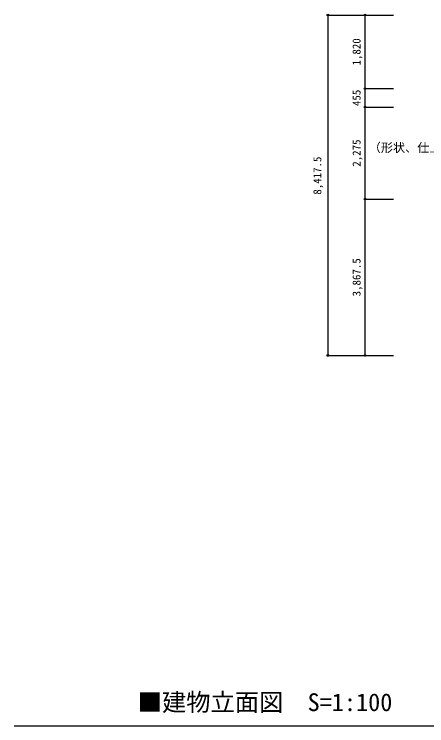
# Model space of a CAD drawing. Units: millimetres, scale not verified. Extents: x -88025 to -46623, y -44026 to 48287.
# Drawn here: x -88025 to -77830, y -18866 to -1272 of the extents above; entities that cross this region are included whole.
import ezdxf
from ezdxf.enums import TextEntityAlignment as Align

# ---------------------------------------------------------------- set-up
doc = ezdxf.new("R2010")
doc.units = ezdxf.units.MM
doc.header["$LTSCALE"] = 100
doc.header["$PDMODE"] = 32
doc.header["$PDSIZE"] = 40
for name, color, linetype in [('0-1', 7, 'Continuous'), ('1-0', 4, 'Continuous'), ('1-3', 4, 'Continuous')]:
    doc.layers.add(name, color=color, linetype=linetype)
doc.styles.add('ＭＳ ゴシック', font='')
doc.styles.get('ＭＳ ゴシック').set_extended_font_data('MS Gothic')

msp = doc.modelspace()

# ---------------------------------------------------------------- linework, layer by layer
at = {"layer": '0-1', "color": 4}
for p, q in [((-80275.1, -1292.2), (-79357.4, -1292.2)), ((-80275.1, -1292.2), (-80275.1, -9709.7)), ((-79357.4, -1292.2), (-78654.7, -1292.2)), ((-79357.4, -1292.2), (-78654.7, -1292.2)), ((-79357.4, -1292.2), (-79357.4, -3112.2)), ((-79357.4, -1292.2), (-78654.7, -1292.2)), ((-79357.4, -3112.2), (-78654.7, -3112.2)), ((-79357.4, -3112.2), (-79357.4, -3567.2)), ((-79357.4, -3567.2), (-78654.7, -3567.2)), ((-79357.4, -3567.2), (-79357.4, -5842.2)), ((-79357.4, -5842.2), (-78654.7, -5842.2)), ((-80275.1, -9709.7), (-79357.4, -9709.7)), ((-79357.4, -9709.7), (-78654.7, -9709.7))]:
    msp.add_line(p, q, dxfattribs=at)
msp.add_lwpolyline([(-79357.4, -5842.2), (-79357.4, -9709.7), (-78654.7, -9709.7)], dxfattribs=at)
at = {"layer": '0-1', "color": 3}
for p in [(-80275.1, -1292.2), (-79357.4, -1292.2), (-79357.4, -3112.2), (-79357.4, -3567.2), (-79357.4, -5842.2), (-80275.1, -9709.7), (-79357.4, -9709.7)]:
    msp.add_point(p, dxfattribs=at)
at = {"layer": '1-0', "color": 5}
msp.add_line((-88025.2, -18866.5), (-46622.7, -18866.5), dxfattribs=at)

# ---------------------------------------------------------------- texts
at = {"layer": '1-0', "style": 'ＭＳ ゴシック'}
for s, height, p in [('（形状、仕上げは各自設定）', 219.9, (-79265.6, -4745.8)), ('■建物立面図\u3000S=1:100', 439.9, (-84975.2, -18636.5))]:
    msp.add_text(s, height=height, dxfattribs=at).set_placement(p, align=Align.BOTTOM_LEFT)
at = {"layer": '1-3', "style": 'ＭＳ ゴシック'}
for s, p in [('1,820', (-79407.4, -2539.7)), ('455', (-79407.4, -3542.2)), ('2,275', (-79407.4, -5042.2)), ('8,417.5', (-80376.8, -5734.2)), ('3,867.5', (-79407.4, -8248.4))]:
    msp.add_text(s, height=197.9, rotation=90, dxfattribs=at).set_placement(p, align=Align.BOTTOM_LEFT)

doc.saveas('drawing.dxf')
